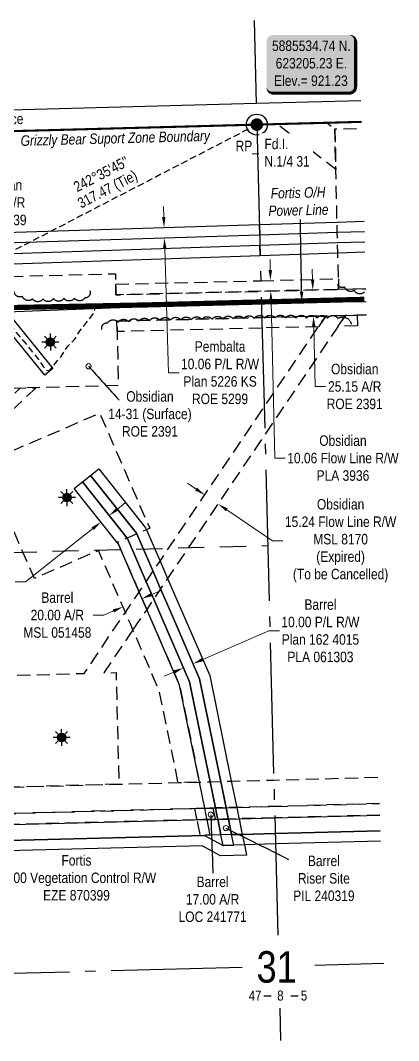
# Model space of a CAD drawing. Extents: x 619673 to 625990, y 5884579 to 5888637.
# Drawn here: x 622980 to 623341, y 5884660 to 5885634 of the extents above; entities that cross this region are included whole.
import ezdxf
from ezdxf.enums import TextEntityAlignment as Align

# ---------------------------------------------------------------- set-up
doc = ezdxf.new("R2010")
doc.units = 0
doc.header["$LTSCALE"] = 5
doc.header["$PDSIZE"] = 0.5
for name, pattern in [('0', [1, 1, 0]), ('DASHDOT2', [12.7, 6.35, -3.175, 0, -3.175]), ('foc-ACCESSROAD', [3.75, 2.5, -1.25]), ('foc-FLOWLINE', [3.75, 2.5, -1.25]), ('foc-LSD', [8, 5, -3]), ('foc-QUARTERLINE', [33, 25, -3, 2, -3]), ('foc-TIELINE', [1.875, 1.25, -0.625]), ('UG_PIPE', [1.875, 1.25, -0.625])]:
    doc.linetypes.add(name, pattern=pattern)
doc.layers.get('Defpoints').update_dxf_attribs({"color": 9})
for name, color, linetype in [('10', 1, 'Continuous'), ('35', 37, 'Continuous'), ('9', 3, 'Continuous'), ('AS-PIPE-UG', 44, 'UG_PIPE'), ('AS-POWER', 104, 'foc-POWER'), ('AS-ROADS', 254, 'Continuous'), ('AS-WILDLIFE', 131, 'DASHDOT2'), ('C-AR', 13, 'foc-ACCESSROAD'), ('C-FLOWLINE', 13, 'foc-FLOWLINE'), ('C-RW', 13, 'Continuous'), ('C-WS', 13, 'foc-ACCESSROAD'), ('C-WS-S', 8, 'Continuous'), ('DETAIL-T', 7, 'Continuous'), ('F-AR', 190, 'foc-ACCESSROAD'), ('F-EZE', 190, 'foc-FLOWLINE'), ('F-RW', 190, 'Continuous'), ('F-WS', 190, 'foc-ACCESSROAD'), ('L-BD', 7, 'Continuous'), ('L-MON', 1, 'Continuous'), ('L-ROAD-T', 7, 'Continuous'), ('L-SEC', 7, 'Continuous'), ('L-SECLBL', 7, 'Continuous'), ('L-SECQ', 8, 'foc-QUARTERLINE'), ('L-SECTION-LSD', 7, 'foc-LSD'), ('L-TIE', 7, 'foc-TIELINE'), ('T-BUSH', 110, '0')]:
    doc.layers.add(name, color=color, linetype=linetype)
for name, color, linetype, lineweight in [('C-AR-T', 13, 'Continuous', 9), ('C-WS-T', 13, 'Continuous', 9), ('F-AR-T', 190, 'Continuous', 9), ('F-EZE-T', 190, 'Continuous', 9), ('F-RW-T', 190, 'Continuous', 9), ('F-WS-T', 190, 'Continuous', 9)]:
    doc.layers.add(name, color=color, linetype=linetype, lineweight=lineweight)
doc.styles.add('240', font='ARIALN.TTF', dxfattribs={"height": 30})
doc.styles.add('80', font='ARIALN.TTF', dxfattribs={"height": 10})
doc.styles.add('80CG', font='ARIALN.TTF', dxfattribs={"height": 10})
doc.styles.add('80L', font='ARIALN.TTF', dxfattribs={"height": 10})
doc.styles.add('foc-LtypeFont', font='ARIALN.TTF', dxfattribs={"height": 7.35})
doc.styles.add('SIMPLEX', font='ARIALN.TTF')
doc.linetypes.add('foc-POWER', pattern='A,6,-1,["P",foc-LtypeFont,S=0.2,R=0,X=-0.625,Y=-0.75],-1.24,4', length=12.24)
doc.dimstyles.new('Compass 5 000', dxfattribs={"dimscale": 5, "dimtxt": 9, "dimasz": 2, "dimexe": 0.2, "dimexo": 0.0625, "dimgap": 0.5, "dimtad": 0, "dimtih": 1, "dimtoh": 1, "dimzin": 0, "dimdsep": 46, "dimtxsty": '80CG', "dimcen": 0.1, "dimse1": 1, "dimse2": 1, "dimclrd": 256, "dimclrt": 256, "dimaunit": 1, "dimadec": 4, "dimazin": 0, "dimtfac": 0.06, "dimtofl": 0, "dimtmove": 0, "dimatfit": 1, "dimfxl": 0.2, "dimtolj": 1, "dimtzin": 0, "dimlwd": -1, "dimarcsym": 0})

# ---------------------------------------------------------------- blocks, each defined once
blk = doc.blocks.new('L-SECLBL')
at = {"layer": '9', "color": 7}
for p, q in [((-5.08, -27.83), (-12.29, -27.83)), ((20.7, -27.83), (13.5, -27.83))]:
    blk.add_line(p, q, dxfattribs=at)
at = {"layer": '10', "color": 2, "style": 'SIMPLEX'}
blk.add_attdef('SEC', text='', height=30, dxfattribs=at).set_placement((0, 0), align=Align.MIDDLE)
at = {"layer": '10', "color": 5, "style": '80L'}
blk.add_attdef('TWP', text='', height=9.5, dxfattribs=at).set_placement((-14.43, -27.37), align=Align.MIDDLE_RIGHT)
blk.add_attdef('RGE', text='', height=9.5, dxfattribs=at).set_placement((3.62, -27.37), align=Align.MIDDLE_CENTER)
blk.add_attdef('MER', text='', height=9.5, dxfattribs=at).set_placement((23.17, -27.37), align=Align.MIDDLE_LEFT)
blk = doc.blocks.new('*D44')
at = {"layer": 'C-AR-T', "transparency": 16777216}
for p, q in [((622911.04, 5885451.4), (622920.11, 5885460.34)), ((622920.11, 5885460.34), (622930.11, 5885460.34)), ((622878.88, 5885419.69), (622871.75, 5885412.67))]:
    blk.add_line(p, q, dxfattribs=at)
for points in [[(622909.87, 5885452.58), (622912.21, 5885450.21), (622903.92, 5885444.38)], [(622877.71, 5885420.88), (622880.05, 5885418.51), (622886, 5885426.71)]]:
    blk.add_solid(points, dxfattribs=at)
at = {"layer": 'Defpoints', "color": 0, "transparency": 16777216}
for p in [(622872.66, 5885476.09), (622854.74, 5885458.42), (622903.92, 5885444.38)]:
    blk.add_point(p, dxfattribs=at)
at = {"layer": 'C-AR-T', "transparency": 16777216, "insert": (622958.66, 5885460.34), "char_height": 10, "attachment_point": 5, "style": '80CG'}
blk.add_mtext('\\A1;Obsidian\\P25.15 A/R\\PROE 2439', dxfattribs=at)
blk = doc.blocks.new('*D45')
at = {"layer": 'C-AR-T', "transparency": 16777216}
for p, q in [((623258.47, 5885386.77), (623258.22, 5885396.77)), ((623259.57, 5885341.62), (623260.96, 5885284.58)), ((623260.96, 5885284.58), (623270.96, 5885284.58))]:
    blk.add_line(p, q, dxfattribs=at)
for points in [[(623260.13, 5885386.81), (623256.8, 5885386.73), (623258.71, 5885376.77)], [(623261.23, 5885341.66), (623257.9, 5885341.58), (623259.32, 5885351.62)]]:
    blk.add_solid(points, dxfattribs=at)
at = {"layer": 'Defpoints', "color": 0, "transparency": 16777216}
for p in [(623094.29, 5885372.77), (623094.91, 5885347.61), (623259.32, 5885351.62)]:
    blk.add_point(p, dxfattribs=at)
at = {"layer": 'C-AR-T', "transparency": 16777216, "insert": (623298.7, 5885284.58), "char_height": 10, "attachment_point": 5, "style": '80CG'}
blk.add_mtext('\\A1;Obsidian\\P25.15 A/R\\PROE 2391', dxfattribs=at)
blk = doc.blocks.new('*D46')
at = {"layer": 'C-AR-T', "transparency": 16777216}
for p, q in [((623147.29, 5885186.58), (623139.01, 5885192.18)), ((623176.5, 5885166.85), (623220.23, 5885137.29)), ((623220.23, 5885137.29), (623230.23, 5885137.29))]:
    blk.add_line(p, q, dxfattribs=at)
for points in [[(623148.23, 5885187.96), (623146.36, 5885185.2), (623155.58, 5885180.98)], [(623177.43, 5885168.23), (623175.57, 5885165.47), (623168.21, 5885172.45)]]:
    blk.add_solid(points, dxfattribs=at)
at = {"layer": 'Defpoints', "color": 0, "transparency": 16777216}
for p in [(623168.21, 5885172.45), (623143.43, 5885163.01), (623156.07, 5885154.47)]:
    blk.add_point(p, dxfattribs=at)
at = {"layer": 'C-AR-T', "transparency": 16777216, "insert": (623285.23, 5885137.29), "char_height": 10, "attachment_point": 5, "style": '80CG'}
blk.add_mtext('\\A1;Obsidian\\P15.24 Flow Line R/W\\PMSL 8170\\P(Expired)\\P(To be Cancelled)', dxfattribs=at)
blk = doc.blocks.new('*D47')
at = {"layer": 'Defpoints', "color": 0, "transparency": 16777216}
for p in [(623100.8, 5885120.49), (623091.63, 5885116.51), (623135.27, 5885015.87)]:
    blk.add_point(p, dxfattribs=at)
at = {"layer": 'F-AR-T', "transparency": 16777216}
for p, q in [((623153.62, 5885023.83), (623216.86, 5885051.25)), ((623216.86, 5885051.25), (623226.86, 5885051.25)), ((623126.1, 5885011.89), (623116.93, 5885007.91))]:
    blk.add_line(p, q, dxfattribs=at)
for points in [[(623152.96, 5885025.36), (623154.29, 5885022.3), (623144.45, 5885019.85)], [(623125.44, 5885013.42), (623126.76, 5885010.36), (623135.27, 5885015.87)]]:
    blk.add_solid(points, dxfattribs=at)
at = {"layer": 'F-AR-T', "transparency": 16777216, "insert": (623265.95, 5885051.25), "char_height": 10, "attachment_point": 5, "style": '80CG', "bg_fill": 3, "box_fill_scale": 1.1, "bg_fill_color": 256, "bg_fill_true_color": 13158600, "bg_fill_transparency": 0}
blk.add_mtext('\\A1;Barrel\\P10.00 P/L R/W\\PPlan 162 4015\\PPLA 061303', dxfattribs=at)
blk = doc.blocks.new('*D48')
at = {"layer": 'Defpoints', "color": 0, "transparency": 16777216}
for p in [(622984.09, 5884877.14), (622984.36, 5884867.06), (622943.78, 5884865.96)]:
    blk.add_point(p, dxfattribs=at)
at = {"layer": 'F-EZE-T', "transparency": 16777216}
for p, q in [((622943.23, 5884886.03), (622942.96, 5884896.02)), ((622944.05, 5884855.96), (622945.16, 5884815.26)), ((622945.16, 5884815.26), (622955.16, 5884815.26))]:
    blk.add_line(p, q, dxfattribs=at)
for points in [[(622944.89, 5884886.07), (622941.56, 5884885.98), (622943.5, 5884876.03)], [(622945.71, 5884856), (622942.38, 5884855.91), (622943.78, 5884865.96)]]:
    blk.add_solid(points, dxfattribs=at)
at = {"layer": 'F-EZE-T', "transparency": 16777216, "insert": (623033.09, 5884815.26), "char_height": 10, "attachment_point": 5, "style": '80CG'}
blk.add_mtext('\\A1;Fortis\\P10.00 Vegetation Control R/W\\PEZE 870399', dxfattribs=at)
blk = doc.blocks.new('*D51')
at = {"layer": 'Defpoints', "color": 0, "transparency": 16777216}
for p in [(623055.48, 5885172.39), (623047.64, 5885166.17), (623056.44, 5885155.08)]:
    blk.add_point(p, dxfattribs=at)
at = {"layer": 'F-RW-T', "transparency": 16777216}
for p, q in [((623072.11, 5885167.52), (623079.94, 5885173.73)), ((623048.61, 5885148.86), (622984.42, 5885097.91)), ((622984.42, 5885097.91), (622974.42, 5885097.91))]:
    blk.add_line(p, q, dxfattribs=at)
for points in [[(623071.08, 5885168.82), (623073.15, 5885166.21), (623064.28, 5885161.3)], [(623047.57, 5885150.17), (623049.65, 5885147.56), (623056.44, 5885155.08)]]:
    blk.add_solid(points, dxfattribs=at)
at = {"layer": 'F-RW-T', "transparency": 16777216, "insert": (622935.34, 5885097.91), "char_height": 10, "attachment_point": 5, "style": '80CG'}
blk.add_mtext('\\A1;Barrel\\P10.00 P/L R/W\\PPLA 052235', dxfattribs=at)
blk = doc.blocks.new('*D52')
at = {"layer": 'Defpoints', "color": 0, "transparency": 16777216}
for p in [(623077.47, 5885074.14), (623107.44, 5885054.89), (623089.17, 5885047.01)]:
    blk.add_point(p, dxfattribs=at)
at = {"layer": 'F-RW-T', "transparency": 16777216}
for p, q in [((623104.92, 5885085.98), (623114.1, 5885089.94)), ((623059.1, 5885066.22), (623049.1, 5885066.22)), ((623068.29, 5885070.18), (623059.1, 5885066.22))]:
    blk.add_line(p, q, dxfattribs=at)
for points in [[(623104.26, 5885087.51), (623105.58, 5885084.45), (623095.74, 5885082.02)], [(623067.63, 5885071.71), (623068.95, 5885068.65), (623077.47, 5885074.14)]]:
    blk.add_solid(points, dxfattribs=at)
at = {"layer": 'F-RW-T', "transparency": 16777216, "insert": (623014.8, 5885066.22), "char_height": 10, "attachment_point": 5, "style": '80CG'}
blk.add_mtext('\\A1;Barrel\\P20.00 A/R\\PMSL 051458', dxfattribs=at)
blk = doc.blocks.new('GAS')
h = blk.add_hatch(color=255)
h.dxf.hatch_style = 1
edge = h.paths.add_edge_path()
edge.add_arc((0, 0), 0.9, 0, 360)
for p, q in [((-0.81, 0), (-1.62, 0)), ((-0.57, 0.57), (-1.14, 1.14)), ((0, 0.81), (0, 1.62)), ((0.57, 0.57), (1.14, 1.14)), ((1.62, 0), (0.81, 0)), ((-0.57, -0.57), (-1.14, -1.14)), ((0, -0.81), (0, -1.62)), ((1.14, -1.14), (0.57, -0.57))]:
    blk.add_line(p, q)
blk.add_circle((0, 0), 0.8)
blk = doc.blocks.new('*U56')
h = blk.add_hatch(color=254)
edge = h.paths.add_edge_path()
edge.add_line((-36.5, -28.5), (36.5, -28.5))
edge.add_arc((36.5, -22.5), 6, 270, 360)
edge.add_line((42.5, -22.5), (42.5, 21))
edge.add_arc((36.5, 21), 6, 0, 90)
edge.add_line((36.5, 27), (-36.5, 27))
edge.add_arc((-36.5, 21), 6, 90, 180)
edge.add_line((-42.5, 21), (-42.5, -22.5))
edge.add_arc((-36.5, -22.5), 6, 180, 270)
at = {"color": 1, "flags": 128}
blk.add_lwpolyline([(-36.5, -28.5, 3, 3, 0), (36.5, -28.5, 3, 3, 0.414214), (42.5, -22.5, 3, 3, 0), (42.5, 21, 3, 0, 0.414214), (36.5, 27, 0, 0, 0), (-36.5, 27, 0, 0, 0.414214), (-42.5, 21, 0, 0, 0), (-42.5, -22.5, 0, 3, 0.414214)], format="xyseb", close=True, dxfattribs=at)
blk.add_lwpolyline([(-29.18, -17.3, 0, 10, 0), (0, 0, 5, 5, 0)], format="xyseb", dxfattribs=at)
at = {"color": 1, "style": '80'}
blk.add_attdef('ENTER_TEXT_001', (-35.99, -5), '', height=10, dxfattribs=at)
blk = doc.blocks.new('*D64')
at = {"layer": 'C-AR-T', "transparency": 16777216}
for p, q in [((623218.07, 5885395.86), (623217.83, 5885405.85)), ((623218.8, 5885365.8), (623222.45, 5885216.17)), ((623222.45, 5885216.17), (623232.45, 5885216.17))]:
    blk.add_line(p, q, dxfattribs=at)
for points in [[(623219.74, 5885395.9), (623216.4, 5885395.82), (623218.31, 5885385.86)], [(623220.47, 5885365.84), (623217.14, 5885365.76), (623218.56, 5885375.8)]]:
    blk.add_solid(points, dxfattribs=at)
at = {"layer": 'Defpoints', "color": 0, "transparency": 16777216}
for p in [(623181.16, 5885384.95), (623218.31, 5885385.86), (623181.41, 5885374.89)]:
    blk.add_point(p, dxfattribs=at)
at = {"layer": 'C-AR-T', "transparency": 16777216, "insert": (623287.45, 5885216.17), "char_height": 10, "attachment_point": 5, "style": '80CG'}
blk.add_mtext('\\A1;Obsidian\\P10.06 Flow Line R/W\\PPLA 3936', dxfattribs=at)
blk = doc.blocks.new('fdia')
at = {"color": 255, "const_width": 1}
blk.add_lwpolyline([(-0.5, 0, 1), (0.5, 0, 1)], format="xyb", close=True, dxfattribs=at)
blk = doc.blocks.new('Fdiaa')
blk.add_blockref('fdia', (0, 0))
blk = doc.blocks.new('fdib')
at = {"color": 1, "const_width": 1.6}
blk.add_lwpolyline([(-0.4, 0, 1), (0.4, 0, 1)], format="xyb", close=True, dxfattribs=at)
at = {"color": 1}
blk.add_circle((0, 0), 0.8, dxfattribs=at)
blk = doc.blocks.new('Fdibb')
blk.add_blockref('fdib', (0, 0))
blk = doc.blocks.new('fdicc')
for name in ['Fdibb', 'Fdiaa']:
    blk.add_blockref(name, (0, 0))
blk = doc.blocks.new('FDI')
blk.add_blockref('fdicc', (0, 0))
blk = doc.blocks.new('*D65')
at = {"layer": 'Defpoints', "color": 0, "transparency": 16777216}
for p in [(623109.32, 5885436.2), (623109.64, 5885426.15), (623117, 5885426.38)]:
    blk.add_point(p, dxfattribs=at)
at = {"layer": 'F-RW-T', "transparency": 16777216}
for p, q in [((623116.37, 5885446.43), (623116.05, 5885456.42)), ((623117.32, 5885416.39), (623121.06, 5885297.73)), ((623121.06, 5885297.73), (623131.06, 5885297.73))]:
    blk.add_line(p, q, dxfattribs=at)
for points in [[(623118.04, 5885446.48), (623114.7, 5885446.37), (623116.68, 5885436.43)], [(623118.98, 5885416.44), (623115.65, 5885416.33), (623117, 5885426.38)]]:
    blk.add_solid(points, dxfattribs=at)
at = {"layer": 'F-RW-T', "transparency": 16777216, "insert": (623170.15, 5885297.73), "char_height": 10, "attachment_point": 5, "style": '80CG'}
blk.add_mtext('\\A1;Pembalta\\P10.06 P/L R/W\\PPlan 5226 KS\\PROE 5299', dxfattribs=at)

msp = doc.modelspace()

# ---------------------------------------------------------------- linework, layer by layer
at = {"layer": '35', "color": 3}
msp.add_circle((623205.233, 5885534.738), 9.996, dxfattribs=at)
at = {"layer": 'AS-PIPE-UG', "flags": 128}
msp.add_lwpolyline([(622574.02, 5885316.599), (622574.47, 5885321.944), (622575.061, 5885330.424), (622576.876, 5885337.174), (622578.752, 5885340.979), (622580.484, 5885343.586), (622586.168, 5885349.851), (622588.747, 5885351.571), (622591.268, 5885352.854), (622601.256, 5885356.423), (622607.747, 5885357.482), (622624.63, 5885358.095), (622653.961, 5885358.519), (622682.115, 5885359.604), (622714.808, 5885359.843), (622748.709, 5885360.535), (622791.989, 5885361.427), (622837.262, 5885362.654), (622887.365, 5885363.375), (622929.68, 5885364.724), (622944.309, 5885365.565), (622950.315, 5885364.964), (622952.547, 5885363.732), (622961.091, 5885355.867), (622968.229, 5885346.284), (622973.233, 5885339.096), (622977.538, 5885333.846), (622981.869, 5885328.9), (622986.201, 5885323.459), (622989.051, 5885319.955), (622995.553, 5885312.051), (623001.391, 5885303.791), (623004.136, 5885300.213), (623007.271, 5885299.747), (623010.702, 5885303.84), (623013.159, 5885306.78), (623018.312, 5885313.41), (623024.812, 5885323.278), (623031.235, 5885329.545), (623036.379, 5885337.844), (623044.015, 5885347.388), (623048.837, 5885353.258), (623051.574, 5885361.557)], dxfattribs=at)
at = {"layer": 'AS-POWER', "flags": 128}
msp.add_lwpolyline([(622597.565, 5885308.88), (622633.915, 5885346.372), (622759.592, 5885350.003), (622860.707, 5885353.274), (622966.535, 5885355.798), (623056.885, 5885359.315), (623159.292, 5885363.348), (623245.337, 5885365.104), (623309.719, 5885365.867)], dxfattribs=at)
at = {"layer": 'AS-ROADS', "const_width": 4.998, "flags": 128}
msp.add_lwpolyline([(623307.938, 5885367.864), (623286.447, 5885367.317), (623096.613, 5885362.449), (622969.813, 5885359.983), (622866.681, 5885357.161), (622807.254, 5885355.279), (622752.376, 5885354.114), (622700.72, 5885352.756), (622665.568, 5885351.587), (622646.445, 5885350.789), (622631.916, 5885348.915), (622623.483, 5885346.715)], dxfattribs=at)
at = {"layer": 'AS-WILDLIFE', "flags": 128}
msp.add_lwpolyline([(623305.173, 5885537.392, 1.999, 1.999, 0), (623205.233, 5885534.738, 1.999, 1.999, 0), (622400.018, 5885513.232, 1.999, 1.999, 0), (622380.048, 5885512.638, 1.999, 1.999, 0), (622379.399, 5885532.798, 1.999, 1.999, 0), (622377.345, 5885612.796, 0, 0, 0)], format="xyseb", dxfattribs=at)
at = {"layer": 'C-AR', "flags": 128}
msp.add_lwpolyline([(623279.775, 5885530.584), (623280.671, 5885491.946), (623224.468, 5885535.237), (623272.237, 5885536.508), (623279.775, 5885530.584)], close=True, dxfattribs=at)
msp.add_lwpolyline([(623322.433, 5884886.218), (623222.073, 5884883.525), (623186.023, 5884882.555), (623175.871, 5884882.284), (623165.72, 5884882.011), (623155.563, 5884881.738), (622681.537, 5884869.022), (622680.891, 5884894.178), (622966.933, 5884901.85), (623073.575, 5884904.712), (623130.127, 5884906.231), (623150.441, 5884906.776), (623160.598, 5884907.049), (623170.749, 5884907.321), (623180.901, 5884907.593), (623221.423, 5884908.681), (623321.766, 5884911.373)], dxfattribs=at)
at = {"layer": 'C-FLOWLINE'}
msp.add_lwpolyline([(623283.096, 5885387.441), (623283.33, 5885377.374), (623209.357, 5885375.57), (623070.806, 5885372.194), (623070.556, 5885382.257), (623209.097, 5885385.636), (623283.096, 5885387.441)], close=True, dxfattribs=at)
at = {"layer": 'C-RW', "flags": 128}
msp.add_lwpolyline([(622569.936, 5885314.175), (622575.204, 5885346.926), (622605.871, 5885362.67), (622953.23, 5885372.008), (623010.609, 5885301.654), (623002.862, 5885295.336), (622948.588, 5885361.883), (622608.413, 5885352.738), (622584.27, 5885340.344), (622579.806, 5885312.588)], close=True, dxfattribs=at)
at = {"layer": 'C-WS', "flags": 128}
for points in [[(623309.397, 5885378.009), (623283.33, 5885377.374), (623283.096, 5885387.441), (623282.526, 5885412), (623282.293, 5885422.053), (623282.071, 5885431.584), (623281.838, 5885441.637), (623280.671, 5885491.946), (623279.775, 5885530.584), (623305.337, 5885531.208)], [(623310.064, 5885352.857), (623301.135, 5885352.639), (623289.801, 5885352.363), (623271.088, 5885351.907), (623210.007, 5885350.419), (623071.715, 5885347.048), (623072.959, 5885285.438), (622926.143, 5885281.795), (622924.869, 5885333.098), (622923.61, 5885383.832), (622923.49, 5885388.675), (623070.306, 5885392.318), (623070.556, 5885382.257), (623070.806, 5885372.194), (623209.357, 5885375.57), (623283.33, 5885377.374), (623309.397, 5885378.009)]]:
    msp.add_lwpolyline(points, dxfattribs=at)
for points in [[(623086.938, 5885052.18), (623059.14, 5885011.046), (623070.836, 5885011.36), (623073.575, 5884904.712), (622966.933, 5884901.85), (622964.194, 5885008.498), (623040.395, 5885010.543), (623079.747, 5885068.773), (623092.945, 5885088.304), (623099.592, 5885098.137), (623106.234, 5885107.964), (623112.869, 5885117.783), (623212.22, 5885264.794), (623264.211, 5885341.731), (623271.088, 5885351.907), (623289.801, 5885352.363), (623282.924, 5885342.186), (623212.898, 5885238.566), (623120.062, 5885101.193), (623113.429, 5885091.378), (623106.787, 5885081.549), (623100.139, 5885071.718), (623086.938, 5885052.18)], [(622994.489, 5885283.491), (622672.966, 5884980.636), (622678.667, 5884980.782), (622680.891, 5884894.178), (622681.537, 5884869.022), (622681.793, 5884859.019), (622681.931, 5884853.648), (622562.199, 5884850.573), (622548.34, 5884835.182), (622454.155, 5884730.594), (622444.397, 5884719.758), (622435.247, 5884709.603), (622421.056, 5884693.84), (622420.661, 5884709.217), (622420.131, 5884729.881), (622443.414, 5884755.773), (622453.171, 5884766.623), (622524.063, 5884845.46), (622534.542, 5884857.115), (622554.067, 5884878.829), (622551.534, 5884977.518), (622657.874, 5884980.248), (622979.412, 5885283.117), (622994.489, 5885283.491)]]:
    msp.add_lwpolyline(points, close=True, dxfattribs=at)
at = {"layer": 'F-AR'}
msp.add_lwpolyline([(623165.407, 5884871.991), (623165.577, 5884871.155), (623155.417, 5884870.898), (623148.256, 5884870.716), (623148.09, 5884871.527), (623146.055, 5884881.486), (623153.215, 5884881.677), (623163.372, 5884881.948), (623165.407, 5884871.991)], close=True, dxfattribs=at)
at = {"layer": 'F-EZE'}
for points in [[(623271.088, 5885351.907), (623264.211, 5885341.731), (623210.266, 5885340.416), (623072.036, 5885337.047), (623071.715, 5885347.048), (623210.007, 5885350.419), (623271.088, 5885351.907)], [(623301.135, 5885352.639), (623301.395, 5885342.637), (623282.924, 5885342.186), (623289.801, 5885352.363), (623301.135, 5885352.639)]]:
    msp.add_lwpolyline(points, close=True, dxfattribs=at)
msp.add_lwpolyline([(623322.725, 5884875.196), (623222.355, 5884872.617), (622686.907, 5884858.956), (622681.793, 5884859.019), (622681.537, 5884869.022), (623155.563, 5884881.738), (623165.72, 5884882.011), (623175.871, 5884882.284), (623186.023, 5884882.555), (623222.073, 5884883.525), (623322.433, 5884886.218)], dxfattribs=at)
at = {"layer": 'F-RW'}
for points in [[(623307.956, 5885432.4), (623282.071, 5885431.584), (623207.97, 5885429.251), (623207.71, 5885439.303), (623281.838, 5885441.637), (623307.689, 5885442.452)], [(623308.473, 5885412.876), (623282.526, 5885412), (623208.48, 5885409.501), (623208.221, 5885419.553), (623282.293, 5885422.053), (623308.207, 5885422.928)], [(622943.443, 5885410.606), (623208.22, 5885419.553), (623208.48, 5885409.501), (622953.042, 5885400.868)], [(622705.149, 5884844.338), (623155.401, 5884855.883), (623173.018, 5884846.333), (623183.173, 5884846.593), (623181.137, 5884856.545), (623178.081, 5884871.48), (623177.907, 5884872.328), (623175.871, 5884882.284), (623170.749, 5884907.321), (623150.676, 5885005.449), (623122.781, 5885069.825), (623113.429, 5885091.378), (623106.234, 5885107.964), (623090.685, 5885143.807), (623090.384, 5885144.5), (623046.561, 5885199.705), (623054.394, 5885205.925), (623099.034, 5885149.692), (623099.857, 5885147.793), (623112.869, 5885117.783), (623120.062, 5885101.193), (623160.266, 5885008.472), (623180.901, 5884907.593), (623186.023, 5884882.555), (623188.06, 5884872.6), (623188.236, 5884871.74), (623191.291, 5884856.805), (623193.326, 5884846.853), (623195.362, 5884836.904), (623170.603, 5884836.267), (623152.984, 5884845.819), (622717.593, 5884834.655)], [(623323.387, 5884850.193), (623223.001, 5884847.616), (623193.326, 5884846.853), (623183.173, 5884846.593), (623173.018, 5884846.333), (623170.983, 5884856.284), (623167.928, 5884871.219), (623167.756, 5884872.055), (623165.72, 5884882.011), (623160.598, 5884907.049), (623141.087, 5885002.427), (623113.6, 5885065.839), (623106.787, 5885081.549), (623099.592, 5885098.137), (623081.734, 5885139.312), (623081.376, 5885139.763), (623038.728, 5885193.488), (623046.561, 5885199.705), (623090.384, 5885144.5), (623090.685, 5885143.807), (623106.234, 5885107.964), (623113.429, 5885091.378), (623122.781, 5885069.825), (623150.676, 5885005.449), (623170.749, 5884907.321), (623175.871, 5884882.284), (623177.907, 5884872.328), (623178.081, 5884871.48), (623181.137, 5884856.545), (623191.291, 5884856.805), (623222.743, 5884857.612), (623323.122, 5884860.189)], [(622686.907, 5884858.956), (623157.768, 5884870.958), (623167.928, 5884871.219), (623170.601, 5884871.288), (623178.081, 5884871.48), (623188.236, 5884871.74), (623222.355, 5884872.617), (623322.725, 5884875.196)], [(623323.122, 5884860.189), (623222.743, 5884857.612), (623191.291, 5884856.805), (623181.137, 5884856.545), (623170.983, 5884856.284), (623160.823, 5884856.023), (623155.401, 5884855.883), (622705.149, 5884844.338)]]:
    msp.add_lwpolyline(points, dxfattribs=at)
for points in [[(622428.694, 5885315.941), (622405.751, 5885289.94), (622405.37, 5885304.775), (622428.275, 5885330.758), (622438.006, 5885341.943), (622452.304, 5885358.392), (622475.23, 5885384.755), (622484.282, 5885395.123), (622503.474, 5885417.121), (622876.081, 5885428.844), (622889.707, 5885429.273), (622923.977, 5885430.353), (623207.709, 5885439.302), (623207.969, 5885429.251), (622933.595, 5885420.597), (622899.324, 5885419.517), (622885.698, 5885419.088), (622508.173, 5885407.21), (622498.024, 5885395.587), (622488.971, 5885385.218), (622452.691, 5885343.521), (622438.427, 5885327.122), (622428.694, 5885315.941)], [(623167.928, 5884871.219), (623170.983, 5884856.284), (623160.823, 5884856.023), (623157.768, 5884870.958), (623157.599, 5884871.782), (623155.563, 5884881.738), (623150.441, 5884906.776), (623131.493, 5884999.401), (623100.139, 5885071.718), (623092.945, 5885088.304), (623073.08, 5885134.119), (623030.892, 5885187.265), (623038.728, 5885193.488), (623081.376, 5885139.763), (623081.734, 5885139.312), (623099.592, 5885098.137), (623106.787, 5885081.549), (623113.6, 5885065.839), (623141.087, 5885002.427), (623160.598, 5884907.049), (623165.72, 5884882.011), (623167.756, 5884872.055), (623167.928, 5884871.219)]]:
    msp.add_lwpolyline(points, close=True, dxfattribs=at)
at = {"layer": 'F-WS', "flags": 128}
for points in [[(623073.08, 5885134.119), (623092.945, 5885088.304), (623100.139, 5885071.718), (623131.493, 5884999.401), (623150.441, 5884906.776), (623130.127, 5884906.231), (623112.307, 5884993.34), (623086.938, 5885052.18), (623084.496, 5885057.844), (623079.747, 5885068.773), (623054.058, 5885127.893), (622992.894, 5885101.313), (622945.041, 5885211.437), (623055.164, 5885259.288), (623103.016, 5885149.166), (623099.857, 5885147.793), (623090.685, 5885143.807), (623081.376, 5885139.763), (623072.336, 5885135.834), (623073.08, 5885134.119)], [(623188.236, 5884871.74), (623191.291, 5884856.805), (623181.137, 5884856.545), (623170.983, 5884856.284), (623160.823, 5884856.023), (623155.4, 5884855.883), (623151.312, 5884855.779), (623148.256, 5884870.716), (623150.606, 5884870.776), (623157.768, 5884870.959), (623167.928, 5884871.219), (623170.601, 5884871.288), (623178.081, 5884871.48), (623188.236, 5884871.74)]]:
    msp.add_lwpolyline(points, close=True, dxfattribs=at)
at = {"layer": 'L-SEC'}
for p, q in [((623204.746, 5885554.829), (622802.124, 5885544.083)), ((623304.64, 5885557.495), (623204.746, 5885554.829)), ((622802.631, 5885523.978), (623205.233, 5885534.738)), ((623205.233, 5885534.738), (623305.173, 5885537.392))]:
    msp.add_line(p, q, dxfattribs=at)
at = {"layer": 'L-SECQ'}
for p, q in [((623202.671, 5885634.296), (623204.724, 5885554.829)), ((623205.233, 5885534.738), (623225.248, 5884760.642)), ((623326.485, 5884733.324), (623260.521, 5884731.568)), ((623191.263, 5884729.725), (622420.661, 5884709.216)), ((623227.057, 5884690.666), (623227.854, 5884659.822))]:
    msp.add_line(p, q, dxfattribs=at)
at = {"layer": 'L-SECTION-LSD', "flags": 128}
msp.add_lwpolyline([(622410.34, 5885111.224), (623215.634, 5885132.687)], dxfattribs=at)
at = {"layer": 'L-TIE', "flags": 128}
msp.add_lwpolyline([(623205.233, 5885534.738), (622923.49, 5885388.675)], dxfattribs=at)
at = {"layer": 'T-BUSH', "flags": 128}
for points in [[(623045.907, 5885376.114, -0.5205671), (623041.076, 5885369.163, -0.5205671), (623031.083, 5885368.968, -0.5205671), (623021.089, 5885368.796, -0.5205671), (623011.096, 5885368.513, -0.5205671), (623001.106, 5885368.168, -0.5205671), (622991.116, 5885368.201, -0.5205671), (622981.499, 5885370.549, -0.5205671), (622973.236, 5885376.142, -0.5205671), (622965.355, 5885383.309, -0.5205671)], [(623308.02, 5885374.884, -0.5205671), (623298.293, 5885376.379, -0.5205671), (623289.096, 5885379.932, -0.5205671), (623282.523, 5885382.016, -0.5205671)], [(623057.292, 5885339.201, -0.5205671), (623062.856, 5885345.43, -0.5205671), (623072.84, 5885345.93, -0.5205671), (623082.824, 5885346.429, -0.5205671), (623092.808, 5885346.929, -0.5205671), (623102.792, 5885347.429, -0.5205671), (623112.781, 5885347.765, -0.5205671), (623122.775, 5885347.974, -0.5205671), (623132.77, 5885348.184, -0.5205671), (623142.764, 5885348.394, -0.5205671), (623152.758, 5885348.603, -0.5205671), (623162.752, 5885348.813, -0.5205671), (623172.747, 5885349.022, -0.5205671), (623182.741, 5885349.232, -0.5205671), (623192.735, 5885349.441, -0.5205671), (623202.729, 5885349.651, -0.5205671), (623212.724, 5885349.861, -0.5205671), (623222.718, 5885350.07, -0.5205671), (623232.714, 5885350.066, -0.5205671), (623242.71, 5885350.011, -0.5205671), (623252.706, 5885349.956, -0.5205671), (623262.703, 5885349.901, -0.5205671), (623272.699, 5885349.847, -0.5205671), (623282.683, 5885349.684, -0.5205671), (623295.513, 5885344.03, -0.5205671)]]:
    msp.add_lwpolyline(points, format="xyb", dxfattribs=at)

# ---------------------------------------------------------------- block references
at = {"layer": 'C-WS-S', "xscale": 4.998213700000028, "yscale": 4.998213700000028, "zscale": 4.998213700000028}
for p in [(623008.145, 5885327.026), (623023.945, 5885178.511), (623018.906, 5884949.324)]:
    msp.add_blockref('GAS', p, dxfattribs=at)
at = {"layer": 'DETAIL-T'}
ref = msp.add_blockref('*U56', (623257.054, 5885593.322), dxfattribs=dict(at, xscale=0.9996480100000065, yscale=0.9996480100000065, zscale=0.9996480100000065))
ref.add_attrib('ENTER_TEXT_001', '5885534.74 N.', (623219.748, 5885605.09), dxfattribs={"layer": '0', "color": 1, "height": 9.99648, "style": '80'})
ref.add_attrib('ENTER_TEXT_002', '623205.23 E.', (623223.27, 5885588.389), dxfattribs={"layer": '0', "color": 1, "height": 9.99648, "style": '80'})
ref.add_attrib('ENTER_TEXT_003', 'Elev.= 921.23', (623221.691, 5885571.687), dxfattribs={"layer": '0', "color": 1, "height": 9.99648, "style": '80'})
at = {"layer": 'L-SECLBL'}
msp.add_blockref('L-SECLBL', (623224.126, 5884730.239), dxfattribs=at).add_auto_attribs({'SEC': '31', 'TWP': '47', 'RGE': '8', 'MER': '5'})

# ---------------------------------------------------------------- texts
at = {"layer": '35', "color": 3, "style": '80'}
msp.add_attdef('RP_001', (623184.962, 5885509.363), 'RP', height=9.9964, dxfattribs=at)
at = {"layer": 'AS-POWER', "insert": (623244.781, 5885461.317), "char_height": 10, "width": 57.1191, "attachment_point": 5, "rotation": 1.349949, "style": '80CG'}
msp.add_mtext('\\A1;{\\fArial Narrow|b0|i1|c0|p34;Fortis O/H\\PPower Line}', dxfattribs=at)
at = {"layer": 'AS-WILDLIFE', "insert": (623070.158, 5885520.291), "char_height": 9.99643, "attachment_point": 5, "rotation": 1.528996, "style": '240'}
msp.add_mtext_dynamic_manual_height_columns('{\\fArial Narrow|b0|i1|c0|p34;Grizzly Bear Suport Zone Boundary}', width=181.57672, gutter_width=44.984, heights=[0], dxfattribs=at)
at = {"layer": 'C-WS-T', "insert": (623103.224, 5885258.367), "char_height": 10, "width": 78.99495, "attachment_point": 5, "rotation": 0.016302, "style": '80CG'}
msp.add_mtext('\\A1;Obsidian\\P14-31 (Surface)\\PROE 2391', dxfattribs=at)
at = {"layer": 'F-RW-T', "insert": (623163.002, 5884794.743), "char_height": 10, "attachment_point": 5, "rotation": 0.016302, "style": '80CG'}
msp.add_mtext('\\A1;Barrel\\P17.00 A/R\\PLOC 241771', dxfattribs=at)
at = {"layer": 'F-WS-T', "insert": (623269.254, 5884814.755), "char_height": 10, "width": 78.99495, "attachment_point": 5, "style": '80CG'}
msp.add_mtext('\\A1;Barrel\\PRiser Site\\PPIL 240319', dxfattribs=at)
at = {"layer": 'L-BD', "insert": (623025.495, 5885477.053), "char_height": 9.99643, "width": 61.14909, "attachment_point": 1, "rotation": 27.4035, "line_spacing_factor": 0.934195, "style": '80L'}
msp.add_mtext("\\pi0.8887; 242°35'45''\\P\\pi0.27841;317.47 (Tie)", dxfattribs=at)
at = {"layer": 'L-ROAD-T', "style": '80L'}
msp.add_text('Government Road Allowance', height=10, rotation=1.470721, dxfattribs=at).set_placement((622907.959, 5885538.463), align=Align.MIDDLE_CENTER)

# ---------------------------------------------------------------- dimensions: what is measured, and where the dimension line sits
at = {"layer": 'C-AR-T'}
for base, p1, p2, angle, text, picture, middle in [((622903.917, 5885444.378), (622854.74, 5885458.422), (622872.66, 5885476.087), 44.588646, 'Obsidian\\P25.15 A/R\\PROE 2439', '*D44', (622958.66, 5885460.343)), ((623218.313, 5885385.861), (623181.409, 5885374.889), (623181.163, 5885384.955), 91.397283, 'Obsidian\\P10.06 Flow Line R/W\\PPLA 3936', '*D64', (623287.452, 5885216.174)), ((623259.323, 5885351.621), (623094.293, 5885372.767), (623094.906, 5885347.613), 271.396154, 'Obsidian\\P25.15 A/R\\PROE 2391', '*D45', (623298.702, 5885284.584)), ((623168.214, 5885172.446), (623143.433, 5885163.009), (623156.067, 5885154.471), 325.949594, 'Obsidian\\P15.24 Flow Line R/W\\PMSL 8170\\P(Expired)\\P(To be Cancelled)', '*D46', (623285.233, 5885137.292))]:
    dim = msp.add_linear_dim(base=base, p1=p1, p2=p2, angle=angle, text=text, dimstyle='Compass 5 000', dxfattribs=at)
    dim.commit()
    dim.dimension.update_dxf_attribs({"geometry": picture, "text_midpoint": middle, "dimtype": 161})
at = {"layer": 'F-EZE-T'}
dim = msp.add_linear_dim(base=(622943.775, 5884865.955), p1=(622984.089, 5884877.138), p2=(622984.363, 5884867.061), angle=271.560869, text='Fortis\\P10.00 Vegetation Control R/W\\PEZE 870399', dimstyle='Compass 5 000', dxfattribs=at)
dim.commit()
dim.dimension.update_dxf_attribs({"geometry": '*D48', "text_midpoint": (623033.09, 5884815.256), "dimtype": 161})
at = {"layer": 'F-RW-T'}
for base, p1, p2, angle, text, picture, middle in [((623117.002, 5885426.382), (623109.322, 5885436.199), (623109.639, 5885426.15), 271.806532, 'Pembalta\\P10.06 P/L R/W\\PPlan 5226 KS\\PROE 5299', '*D65', (623170.145, 5885297.734)), ((623056.442, 5885155.079), (623055.478, 5885172.388), (623047.641, 5885166.166), 218.442808, 'Barrel\\P10.00 P/L R/W\\PPLA 052235', '*D51', (622935.336, 5885097.908))]:
    dim = msp.add_linear_dim(base=base, p1=p1, p2=p2, angle=angle, text=text, dimstyle='Compass 5 000', dxfattribs=at)
    dim.commit()
    dim.dimension.update_dxf_attribs({"geometry": picture, "text_midpoint": middle, "dimtype": 161})

# ---------------------------------------------------------------- leaders
at = {"layer": 'AS-POWER', "linetype": 'Continuous', "path_type": 1}
msp.add_leader([(623248.159, 5885365.138), (623246.818, 5885444.271)], dimstyle='Compass 5 000', override={"dimgap": 0.5, "dimtad": 0}, dxfattribs=at)
at = {"layer": 'C-WS-T', "path_type": 1}
msp.add_leader([(623044.623, 5885303.93), (623073.871, 5885271.474)], dimstyle='Compass 5 000', override={"dimgap": 0.5, "dimtad": 0, "dimldrblk": 'Small'}, dxfattribs=at)
at = {"layer": 'F-RW-T', "path_type": 1}
for points in [[(623161.292, 5884875.574), (623163.319, 5884819.864)], [(623175.742, 5884862.753), (623235.561, 5884832.921)]]:
    msp.add_leader(points, dimstyle='Compass 5 000', override={"dimgap": 0.5, "dimtad": 0, "dimldrblk": 'Small'}, dxfattribs=at)

# ---------------------------------------------------------------- next in the draw order: texts
at = {"layer": 'L-MON', "insert": (623212.507, 5885521.304), "char_height": 9.9883, "attachment_point": 1, "style": '80L', "bg_fill": 2}
msp.add_mtext_dynamic_manual_height_columns('Fd.I.\\PN.1/4 31', width=41.25315, gutter_width=50, heights=[0], dxfattribs=at)

# ---------------------------------------------------------------- next in the draw order: dimensions: what is measured, and where the dimension line sits
at = {"layer": 'F-AR-T'}
dim = msp.add_linear_dim(base=(623135.274, 5885015.868), p1=(623100.802, 5885120.486), p2=(623091.626, 5885116.506), angle=203.447014, text='Barrel\\P10.00 P/L R/W\\PPlan 162 4015\\PPLA 061303', dimstyle='Compass 5 000', override={"dimtfill": 1}, dxfattribs=at)
dim.commit()
dim.dimension.update_dxf_attribs({"geometry": '*D47', "text_midpoint": (623265.949, 5885051.255), "dimtype": 161})

# ---------------------------------------------------------------- next in the draw order: block references
at = {"layer": 'L-MON', "xscale": 4.998213700000011, "yscale": 4.998213700000011, "zscale": 4.998213700000011}
msp.add_blockref('FDI', (623205.233, 5885534.738), dxfattribs=at)

# ---------------------------------------------------------------- next in the draw order: dimensions: what is measured, and where the dimension line sits
at = {"layer": 'F-RW-T'}
dim = msp.add_linear_dim(base=(623077.468, 5885074.143), p1=(623107.436, 5885054.889), p2=(623089.166, 5885047.012), angle=203.323674, text='Barrel\\P20.00 A/R\\PMSL 051458', dimstyle='Compass 5 000', dxfattribs=at)
dim.commit()
dim.dimension.update_dxf_attribs({"geometry": '*D52', "text_midpoint": (623014.801, 5885066.222), "dimtype": 161})

doc.saveas('drawing.dxf')
